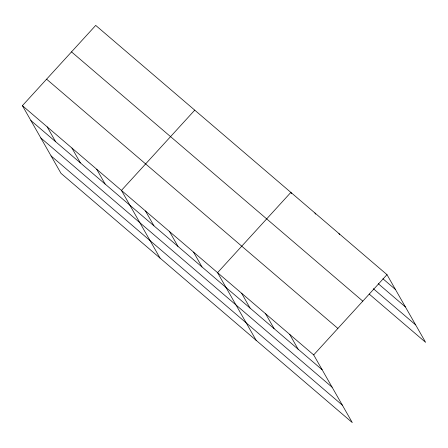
<?xml version="1.0" encoding="UTF-8"?>
<svg xmlns="http://www.w3.org/2000/svg" width="448" height="448" viewBox="0 0 448 448"><rect width="100%" height="100%" fill="white"/><g stroke="black" fill="none" stroke-linecap="round" stroke-linejoin="round"><path stroke-width="0.67" d="M22.4 105.666L313.69 354.917L352.29 422.593L61.006 173.342L22.4 105.666L95.71 25.407L386.994 274.658L425.6 342.334L369.18 294.056M194.746 110.152L121.436 190.411L160.042 258.087M313.69 354.917L386.994 274.658M382.928 278.774L395.466 289.503M378.246 283.696L405.412 306.942M373.341 288.691L415.654 324.901M71.518 51.89L362.807 301.14M46.592 79.178L337.882 328.429M30.867 120.512L322.157 369.762M40.813 137.95L332.102 387.201M51.061 155.91L342.35 405.16M338.934 233.531L339.612 234.718M314.905 212.968L315.582 214.155M291.547 193.592L290.87 192.405L217.566 272.664L256.166 340.34M289.66 334.354L298.127 349.199M265.625 313.79L274.098 328.636M241.595 293.227L250.062 308.073M193.53 252.101L202.003 266.946M169.501 231.538L177.968 246.383M145.471 210.974L153.938 225.82M96.678 169.226L105.151 184.072M71.921 148.036L80.388 162.887M47.158 126.851L55.63 141.702"/></g></svg>
